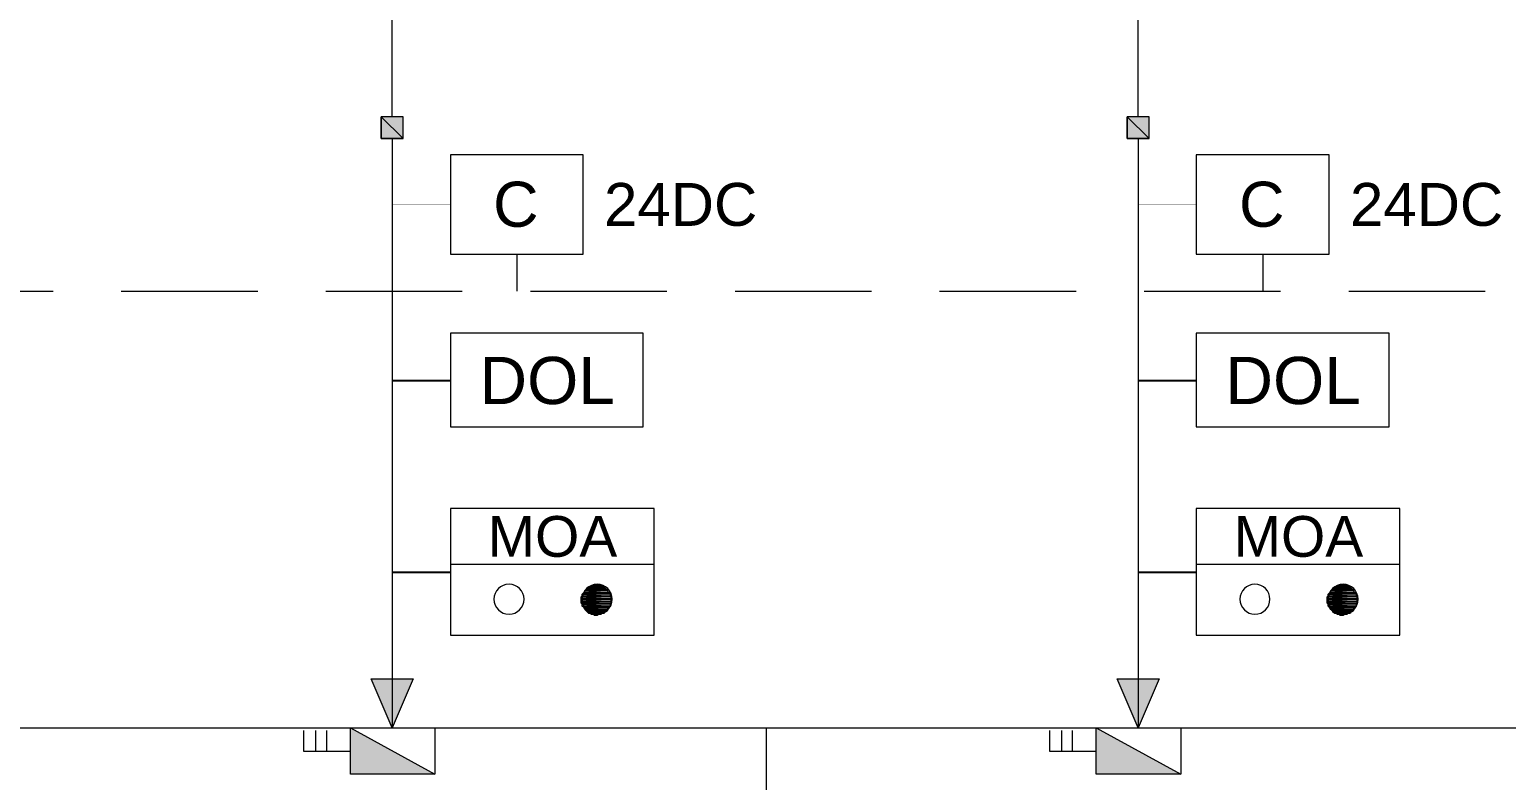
# Model space of a CAD drawing. Header units: millimetres. Extents: x -33055 to 42243, y -56860 to 24450.
# Drawn here: x -13282 to -6405, y -10463 to -6966 of the extents above; entities that cross this region are included whole.
import ezdxf

# ---------------------------------------------------------------- set-up
doc = ezdxf.new("R2010")
doc.units = ezdxf.units.MM
for name, color, linetype in [('A-PATT-CONC', 7, 'Continuous'), ('E-CTRL', 7, 'Continuous'), ('E-LEADER', 7, 'Continuous'), ('E-SLD', 7, 'Continuous'), ('E-TABLE', 7, 'Continuous'), ('E-TEXT', 7, 'Continuous')]:
    doc.layers.add(name, color=color, linetype=linetype)
doc.styles.add('ARIAL', font='arial.ttf')

msp = doc.modelspace()

# ---------------------------------------------------------------- hatches: boundary and pattern name
at = {"layer": 'A-PATT-CONC'}
h = msp.add_hatch(color=7, dxfattribs=at)
h.dxf.hatch_style = 1
h.paths.add_polyline_path([(-11788, -10217.8), (-11394.3, -10433.7), (-11788, -10433.7), (-11788, -10217.8)])
h = msp.add_hatch(color=7, dxfattribs=at)
h.dxf.hatch_style = 1
h.paths.add_polyline_path([(-8315, -10217.8), (-7921.3, -10433.7), (-8315, -10433.7), (-8315, -10217.8)])
at = {"layer": 'E-SLD'}
h = msp.add_hatch(color=7, dxfattribs=at)
h.dxf.hatch_style = 1
h.paths.add_polyline_path([(-11542.5, -7372.3), (-11644.1, -7372.3), (-11542.5, -7473.9), (-11542.5, -7372.3)])
h.paths.add_polyline_path([(-11644.1, -7372.3), (-11542.5, -7473.9), (-11644.1, -7473.9), (-11644.1, -7372.3)])
h = msp.add_hatch(color=7, dxfattribs=at)
h.dxf.hatch_style = 1
h.paths.add_polyline_path([(-8069.5, -7372.3), (-8171.1, -7372.3), (-8069.5, -7473.9), (-8069.5, -7372.3)])
h.paths.add_polyline_path([(-8171.1, -7372.3), (-8069.5, -7473.9), (-8171.1, -7473.9), (-8171.1, -7372.3)])
h = msp.add_hatch(color=7, dxfattribs=at)
h.dxf.hatch_style = 1
h.paths.add_polyline_path([(-10615.4, -9557.4), (-10670.4, -9557.4), (-10606.9, -9561.6), (-10615.4, -9557.4)])
h.paths.add_polyline_path([(-10670.4, -9557.4), (-10606.9, -9561.6), (-10678.9, -9561.6), (-10670.4, -9557.4)])
h = msp.add_hatch(color=7, dxfattribs=at)
h.dxf.hatch_style = 1
h.paths.add_polyline_path([(-10619.6, -9557.4), (-10666.2, -9557.4), (-10615.4, -9557.4), (-10619.6, -9557.4)])
h.paths.add_polyline_path([(-10666.2, -9557.4), (-10615.4, -9557.4), (-10670.4, -9557.4), (-10666.2, -9557.4)])
h = msp.add_hatch(color=7, dxfattribs=at)
h.dxf.hatch_style = 1
h.paths.add_polyline_path([(-10628.1, -9553.1), (-10657.7, -9553.1), (-10619.6, -9557.4), (-10628.1, -9553.1)])
h.paths.add_polyline_path([(-10657.7, -9553.1), (-10619.6, -9557.4), (-10666.2, -9557.4), (-10657.7, -9553.1)])
h = msp.add_hatch(color=7, dxfattribs=at)
h.dxf.hatch_style = 1
h.paths.add_polyline_path([(-10636.6, -9553.1), (-10653.5, -9553.1), (-10628.1, -9553.1), (-10636.6, -9553.1)])
h.paths.add_polyline_path([(-10653.5, -9553.1), (-10628.1, -9553.1), (-10657.7, -9553.1), (-10653.5, -9553.1)])
h = msp.add_hatch(color=7, dxfattribs=at)
h.dxf.hatch_style = 1
h.paths.add_polyline_path([(-10640.8, -9553.1), (-10636.6, -9553.1), (-10653.5, -9553.1), (-10640.8, -9553.1)])
h = msp.add_hatch(color=7, dxfattribs=at)
h.dxf.hatch_style = 1
h.paths.add_polyline_path([(-7142.4, -9557.4), (-7197.4, -9557.4), (-7133.9, -9561.6), (-7142.4, -9557.4)])
h.paths.add_polyline_path([(-7197.4, -9557.4), (-7133.9, -9561.6), (-7205.9, -9561.6), (-7197.4, -9557.4)])
h = msp.add_hatch(color=7, dxfattribs=at)
h.dxf.hatch_style = 1
h.paths.add_polyline_path([(-7146.6, -9557.4), (-7193.2, -9557.4), (-7142.4, -9557.4), (-7146.6, -9557.4)])
h.paths.add_polyline_path([(-7193.2, -9557.4), (-7142.4, -9557.4), (-7197.4, -9557.4), (-7193.2, -9557.4)])
h = msp.add_hatch(color=7, dxfattribs=at)
h.dxf.hatch_style = 1
h.paths.add_polyline_path([(-7155.1, -9553.1), (-7184.7, -9553.1), (-7146.6, -9557.4), (-7155.1, -9553.1)])
h.paths.add_polyline_path([(-7184.7, -9553.1), (-7146.6, -9557.4), (-7193.2, -9557.4), (-7184.7, -9553.1)])
h = msp.add_hatch(color=7, dxfattribs=at)
h.dxf.hatch_style = 1
h.paths.add_polyline_path([(-7163.6, -9553.1), (-7180.5, -9553.1), (-7155.1, -9553.1), (-7163.6, -9553.1)])
h.paths.add_polyline_path([(-7180.5, -9553.1), (-7155.1, -9553.1), (-7184.7, -9553.1), (-7180.5, -9553.1)])
h = msp.add_hatch(color=7, dxfattribs=at)
h.dxf.hatch_style = 1
h.paths.add_polyline_path([(-7167.8, -9553.1), (-7163.6, -9553.1), (-7180.5, -9553.1), (-7167.8, -9553.1)])
h = msp.add_hatch(color=7, dxfattribs=at)
h.dxf.hatch_style = 1
h.paths.add_polyline_path([(-10577.3, -9603.9), (-10708.5, -9603.9), (-10573.1, -9608.2), (-10577.3, -9603.9)])
h.paths.add_polyline_path([(-10708.5, -9603.9), (-10573.1, -9608.2), (-10712.8, -9608.2), (-10708.5, -9603.9)])
h = msp.add_hatch(color=7, dxfattribs=at)
h.dxf.hatch_style = 1
h.paths.add_polyline_path([(-10573.1, -9608.2), (-10712.8, -9608.2), (-10573.1, -9616.6), (-10573.1, -9608.2)])
h.paths.add_polyline_path([(-10712.8, -9608.2), (-10573.1, -9616.6), (-10712.8, -9616.6), (-10712.8, -9608.2)])
h = msp.add_hatch(color=7, dxfattribs=at)
h.dxf.hatch_style = 1
h.paths.add_polyline_path([(-10573.1, -9616.6), (-10712.8, -9616.6), (-10573.1, -9620.9), (-10573.1, -9616.6)])
h.paths.add_polyline_path([(-10712.8, -9616.6), (-10573.1, -9620.9), (-10712.8, -9620.9), (-10712.8, -9616.6)])
h = msp.add_hatch(color=7, dxfattribs=at)
h.dxf.hatch_style = 1
h.paths.add_polyline_path([(-10573.1, -9620.9), (-10712.8, -9620.9), (-10573.1, -9629.3), (-10573.1, -9620.9)])
h.paths.add_polyline_path([(-10712.8, -9620.9), (-10573.1, -9629.3), (-10712.8, -9629.3), (-10712.8, -9620.9)])
h = msp.add_hatch(color=7, dxfattribs=at)
h.dxf.hatch_style = 1
h.paths.add_polyline_path([(-10581.5, -9591.2), (-10704.3, -9591.2), (-10577.3, -9595.5), (-10581.5, -9591.2)])
h.paths.add_polyline_path([(-10704.3, -9591.2), (-10577.3, -9595.5), (-10708.5, -9595.5), (-10704.3, -9591.2)])
h = msp.add_hatch(color=7, dxfattribs=at)
h.dxf.hatch_style = 1
h.paths.add_polyline_path([(-10577.3, -9595.5), (-10708.5, -9595.5), (-10577.3, -9603.9), (-10577.3, -9595.5)])
h.paths.add_polyline_path([(-10708.5, -9595.5), (-10577.3, -9603.9), (-10708.5, -9603.9), (-10708.5, -9595.5)])
h = msp.add_hatch(color=7, dxfattribs=at)
h.dxf.hatch_style = 1
h.paths.add_polyline_path([(-10585.8, -9587), (-10700.1, -9587), (-10581.5, -9591.2), (-10585.8, -9587)])
h.paths.add_polyline_path([(-10700.1, -9587), (-10581.5, -9591.2), (-10704.3, -9591.2), (-10700.1, -9587)])
h = msp.add_hatch(color=7, dxfattribs=at)
h.dxf.hatch_style = 1
h.paths.add_polyline_path([(-10590, -9578.5), (-10695.8, -9578.5), (-10585.8, -9587), (-10590, -9578.5)])
h.paths.add_polyline_path([(-10695.8, -9578.5), (-10585.8, -9587), (-10700.1, -9587), (-10695.8, -9578.5)])
h = msp.add_hatch(color=7, dxfattribs=at)
h.dxf.hatch_style = 1
h.paths.add_polyline_path([(-10590, -9574.3), (-10691.6, -9574.3), (-10590, -9578.5), (-10590, -9574.3)])
h.paths.add_polyline_path([(-10691.6, -9574.3), (-10590, -9578.5), (-10695.8, -9578.5), (-10691.6, -9574.3)])
h = msp.add_hatch(color=7, dxfattribs=at)
h.dxf.hatch_style = 1
h.paths.add_polyline_path([(-10598.5, -9570.1), (-10687.4, -9570.1), (-10590, -9574.3), (-10598.5, -9570.1)])
h.paths.add_polyline_path([(-10687.4, -9570.1), (-10590, -9574.3), (-10691.6, -9574.3), (-10687.4, -9570.1)])
h = msp.add_hatch(color=7, dxfattribs=at)
h.dxf.hatch_style = 1
h.paths.add_polyline_path([(-10602.7, -9565.8), (-10683.1, -9565.8), (-10598.5, -9570.1), (-10602.7, -9565.8)])
h.paths.add_polyline_path([(-10683.1, -9565.8), (-10598.5, -9570.1), (-10687.4, -9570.1), (-10683.1, -9565.8)])
h = msp.add_hatch(color=7, dxfattribs=at)
h.dxf.hatch_style = 1
h.paths.add_polyline_path([(-10606.9, -9561.6), (-10678.9, -9561.6), (-10602.7, -9565.8), (-10606.9, -9561.6)])
h.paths.add_polyline_path([(-10678.9, -9561.6), (-10602.7, -9565.8), (-10683.1, -9565.8), (-10678.9, -9561.6)])
h = msp.add_hatch(color=7, dxfattribs=at)
h.dxf.hatch_style = 1
h.paths.add_polyline_path([(-7104.3, -9603.9), (-7235.5, -9603.9), (-7100.1, -9608.2), (-7104.3, -9603.9)])
h.paths.add_polyline_path([(-7235.5, -9603.9), (-7100.1, -9608.2), (-7239.8, -9608.2), (-7235.5, -9603.9)])
h = msp.add_hatch(color=7, dxfattribs=at)
h.dxf.hatch_style = 1
h.paths.add_polyline_path([(-7100.1, -9608.2), (-7239.8, -9608.2), (-7100.1, -9616.6), (-7100.1, -9608.2)])
h.paths.add_polyline_path([(-7239.8, -9608.2), (-7100.1, -9616.6), (-7239.8, -9616.6), (-7239.8, -9608.2)])
h = msp.add_hatch(color=7, dxfattribs=at)
h.dxf.hatch_style = 1
h.paths.add_polyline_path([(-7100.1, -9616.6), (-7239.8, -9616.6), (-7100.1, -9620.9), (-7100.1, -9616.6)])
h.paths.add_polyline_path([(-7239.8, -9616.6), (-7100.1, -9620.9), (-7239.8, -9620.9), (-7239.8, -9616.6)])
h = msp.add_hatch(color=7, dxfattribs=at)
h.dxf.hatch_style = 1
h.paths.add_polyline_path([(-7100.1, -9620.9), (-7239.8, -9620.9), (-7100.1, -9629.3), (-7100.1, -9620.9)])
h.paths.add_polyline_path([(-7239.8, -9620.9), (-7100.1, -9629.3), (-7239.8, -9629.3), (-7239.8, -9620.9)])
h = msp.add_hatch(color=7, dxfattribs=at)
h.dxf.hatch_style = 1
h.paths.add_polyline_path([(-7108.5, -9591.2), (-7231.3, -9591.2), (-7104.3, -9595.5), (-7108.5, -9591.2)])
h.paths.add_polyline_path([(-7231.3, -9591.2), (-7104.3, -9595.5), (-7235.5, -9595.5), (-7231.3, -9591.2)])
h = msp.add_hatch(color=7, dxfattribs=at)
h.dxf.hatch_style = 1
h.paths.add_polyline_path([(-7104.3, -9595.5), (-7235.5, -9595.5), (-7104.3, -9603.9), (-7104.3, -9595.5)])
h.paths.add_polyline_path([(-7235.5, -9595.5), (-7104.3, -9603.9), (-7235.5, -9603.9), (-7235.5, -9595.5)])
h = msp.add_hatch(color=7, dxfattribs=at)
h.dxf.hatch_style = 1
h.paths.add_polyline_path([(-7112.8, -9587), (-7227.1, -9587), (-7108.5, -9591.2), (-7112.8, -9587)])
h.paths.add_polyline_path([(-7227.1, -9587), (-7108.5, -9591.2), (-7231.3, -9591.2), (-7227.1, -9587)])
h = msp.add_hatch(color=7, dxfattribs=at)
h.dxf.hatch_style = 1
h.paths.add_polyline_path([(-7117, -9578.5), (-7222.8, -9578.5), (-7112.8, -9587), (-7117, -9578.5)])
h.paths.add_polyline_path([(-7222.8, -9578.5), (-7112.8, -9587), (-7227.1, -9587), (-7222.8, -9578.5)])
h = msp.add_hatch(color=7, dxfattribs=at)
h.dxf.hatch_style = 1
h.paths.add_polyline_path([(-7117, -9574.3), (-7218.6, -9574.3), (-7117, -9578.5), (-7117, -9574.3)])
h.paths.add_polyline_path([(-7218.6, -9574.3), (-7117, -9578.5), (-7222.8, -9578.5), (-7218.6, -9574.3)])
h = msp.add_hatch(color=7, dxfattribs=at)
h.dxf.hatch_style = 1
h.paths.add_polyline_path([(-7125.5, -9570.1), (-7214.4, -9570.1), (-7117, -9574.3), (-7125.5, -9570.1)])
h.paths.add_polyline_path([(-7214.4, -9570.1), (-7117, -9574.3), (-7218.6, -9574.3), (-7214.4, -9570.1)])
h = msp.add_hatch(color=7, dxfattribs=at)
h.dxf.hatch_style = 1
h.paths.add_polyline_path([(-7129.7, -9565.8), (-7210.1, -9565.8), (-7125.5, -9570.1), (-7129.7, -9565.8)])
h.paths.add_polyline_path([(-7210.1, -9565.8), (-7125.5, -9570.1), (-7214.4, -9570.1), (-7210.1, -9565.8)])
h = msp.add_hatch(color=7, dxfattribs=at)
h.dxf.hatch_style = 1
h.paths.add_polyline_path([(-7133.9, -9561.6), (-7205.9, -9561.6), (-7129.7, -9565.8), (-7133.9, -9561.6)])
h.paths.add_polyline_path([(-7205.9, -9561.6), (-7129.7, -9565.8), (-7210.1, -9565.8), (-7205.9, -9561.6)])
h = msp.add_hatch(color=7, dxfattribs=at)
h.dxf.hatch_style = 1
h.paths.add_polyline_path([(-10573.1, -9629.3), (-10712.8, -9629.3), (-10573.1, -9637.8), (-10573.1, -9629.3)])
h.paths.add_polyline_path([(-10712.8, -9629.3), (-10573.1, -9637.8), (-10712.8, -9637.8), (-10712.8, -9629.3)])
h = msp.add_hatch(color=7, dxfattribs=at)
h.dxf.hatch_style = 1
h.paths.add_polyline_path([(-10573.1, -9637.8), (-10712.8, -9637.8), (-10577.3, -9642), (-10573.1, -9637.8)])
h.paths.add_polyline_path([(-10712.8, -9637.8), (-10577.3, -9642), (-10708.5, -9642), (-10712.8, -9637.8)])
h = msp.add_hatch(color=7, dxfattribs=at)
h.dxf.hatch_style = 1
h.paths.add_polyline_path([(-10577.3, -9642), (-10708.5, -9642), (-10577.3, -9650.5), (-10577.3, -9642)])
h.paths.add_polyline_path([(-10708.5, -9642), (-10577.3, -9650.5), (-10708.5, -9650.5), (-10708.5, -9642)])
h = msp.add_hatch(color=7, dxfattribs=at)
h.dxf.hatch_style = 1
h.paths.add_polyline_path([(-10577.3, -9650.5), (-10708.5, -9650.5), (-10581.5, -9654.7), (-10577.3, -9650.5)])
h.paths.add_polyline_path([(-10708.5, -9650.5), (-10581.5, -9654.7), (-10704.3, -9654.7), (-10708.5, -9650.5)])
h = msp.add_hatch(color=7, dxfattribs=at)
h.dxf.hatch_style = 1
h.paths.add_polyline_path([(-10581.5, -9654.7), (-10704.3, -9654.7), (-10585.8, -9659), (-10581.5, -9654.7)])
h.paths.add_polyline_path([(-10704.3, -9654.7), (-10585.8, -9659), (-10700.1, -9659), (-10704.3, -9654.7)])
h = msp.add_hatch(color=7, dxfattribs=at)
h.dxf.hatch_style = 1
h.paths.add_polyline_path([(-10585.8, -9659), (-10700.1, -9659), (-10590, -9667.4), (-10585.8, -9659)])
h.paths.add_polyline_path([(-10700.1, -9659), (-10590, -9667.4), (-10695.8, -9667.4), (-10700.1, -9659)])
h = msp.add_hatch(color=7, dxfattribs=at)
h.dxf.hatch_style = 1
h.paths.add_polyline_path([(-10590, -9667.4), (-10695.8, -9667.4), (-10590, -9671.7), (-10590, -9667.4)])
h.paths.add_polyline_path([(-10695.8, -9667.4), (-10590, -9671.7), (-10691.6, -9671.7), (-10695.8, -9667.4)])
h = msp.add_hatch(color=7, dxfattribs=at)
h.dxf.hatch_style = 1
h.paths.add_polyline_path([(-10590, -9671.7), (-10691.6, -9671.7), (-10598.5, -9675.9), (-10590, -9671.7)])
h.paths.add_polyline_path([(-10691.6, -9671.7), (-10598.5, -9675.9), (-10687.4, -9675.9), (-10691.6, -9671.7)])
h = msp.add_hatch(color=7, dxfattribs=at)
h.dxf.hatch_style = 1
h.paths.add_polyline_path([(-10598.5, -9675.9), (-10687.4, -9675.9), (-10602.7, -9680.1), (-10598.5, -9675.9)])
h.paths.add_polyline_path([(-10687.4, -9675.9), (-10602.7, -9680.1), (-10683.1, -9680.1), (-10687.4, -9675.9)])
h = msp.add_hatch(color=7, dxfattribs=at)
h.dxf.hatch_style = 1
h.paths.add_polyline_path([(-10602.7, -9680.1), (-10683.1, -9680.1), (-10606.9, -9684.4), (-10602.7, -9680.1)])
h.paths.add_polyline_path([(-10683.1, -9680.1), (-10606.9, -9684.4), (-10678.9, -9684.4), (-10683.1, -9680.1)])
h = msp.add_hatch(color=7, dxfattribs=at)
h.dxf.hatch_style = 1
h.paths.add_polyline_path([(-10606.9, -9684.4), (-10678.9, -9684.4), (-10615.4, -9684.4), (-10606.9, -9684.4)])
h.paths.add_polyline_path([(-10678.9, -9684.4), (-10615.4, -9684.4), (-10670.4, -9684.4), (-10678.9, -9684.4)])
h = msp.add_hatch(color=7, dxfattribs=at)
h.dxf.hatch_style = 1
h.paths.add_polyline_path([(-10615.4, -9684.4), (-10670.4, -9684.4), (-10619.6, -9688.6), (-10615.4, -9684.4)])
h.paths.add_polyline_path([(-10670.4, -9684.4), (-10619.6, -9688.6), (-10666.2, -9688.6), (-10670.4, -9684.4)])
h = msp.add_hatch(color=7, dxfattribs=at)
h.dxf.hatch_style = 1
h.paths.add_polyline_path([(-10619.6, -9688.6), (-10666.2, -9688.6), (-10628.1, -9688.6), (-10619.6, -9688.6)])
h.paths.add_polyline_path([(-10666.2, -9688.6), (-10628.1, -9688.6), (-10657.7, -9688.6), (-10666.2, -9688.6)])
h = msp.add_hatch(color=7, dxfattribs=at)
h.dxf.hatch_style = 1
h.paths.add_polyline_path([(-10657.7, -9688.6), (-10653.5, -9692.8), (-10636.6, -9692.8), (-10657.7, -9688.6)])
h.paths.add_polyline_path([(-10653.5, -9692.8), (-10636.6, -9692.8), (-10640.8, -9692.8), (-10653.5, -9692.8)])
h = msp.add_hatch(color=7, dxfattribs=at)
h.dxf.hatch_style = 1
h.paths.add_polyline_path([(-10657.7, -9688.6), (-10628.1, -9688.6), (-10636.6, -9692.8), (-10657.7, -9688.6)])
h = msp.add_hatch(color=7, dxfattribs=at)
h.dxf.hatch_style = 1
h.paths.add_polyline_path([(-7100.1, -9629.3), (-7239.8, -9629.3), (-7100.1, -9637.8), (-7100.1, -9629.3)])
h.paths.add_polyline_path([(-7239.8, -9629.3), (-7100.1, -9637.8), (-7239.8, -9637.8), (-7239.8, -9629.3)])
h = msp.add_hatch(color=7, dxfattribs=at)
h.dxf.hatch_style = 1
h.paths.add_polyline_path([(-7100.1, -9637.8), (-7239.8, -9637.8), (-7104.3, -9642), (-7100.1, -9637.8)])
h.paths.add_polyline_path([(-7239.8, -9637.8), (-7104.3, -9642), (-7235.5, -9642), (-7239.8, -9637.8)])
h = msp.add_hatch(color=7, dxfattribs=at)
h.dxf.hatch_style = 1
h.paths.add_polyline_path([(-7104.3, -9642), (-7235.5, -9642), (-7104.3, -9650.5), (-7104.3, -9642)])
h.paths.add_polyline_path([(-7235.5, -9642), (-7104.3, -9650.5), (-7235.5, -9650.5), (-7235.5, -9642)])
h = msp.add_hatch(color=7, dxfattribs=at)
h.dxf.hatch_style = 1
h.paths.add_polyline_path([(-7104.3, -9650.5), (-7235.5, -9650.5), (-7108.5, -9654.7), (-7104.3, -9650.5)])
h.paths.add_polyline_path([(-7235.5, -9650.5), (-7108.5, -9654.7), (-7231.3, -9654.7), (-7235.5, -9650.5)])
h = msp.add_hatch(color=7, dxfattribs=at)
h.dxf.hatch_style = 1
h.paths.add_polyline_path([(-7108.5, -9654.7), (-7231.3, -9654.7), (-7112.8, -9659), (-7108.5, -9654.7)])
h.paths.add_polyline_path([(-7231.3, -9654.7), (-7112.8, -9659), (-7227.1, -9659), (-7231.3, -9654.7)])
h = msp.add_hatch(color=7, dxfattribs=at)
h.dxf.hatch_style = 1
h.paths.add_polyline_path([(-7112.8, -9659), (-7227.1, -9659), (-7117, -9667.4), (-7112.8, -9659)])
h.paths.add_polyline_path([(-7227.1, -9659), (-7117, -9667.4), (-7222.8, -9667.4), (-7227.1, -9659)])
h = msp.add_hatch(color=7, dxfattribs=at)
h.dxf.hatch_style = 1
h.paths.add_polyline_path([(-7117, -9667.4), (-7222.8, -9667.4), (-7117, -9671.7), (-7117, -9667.4)])
h.paths.add_polyline_path([(-7222.8, -9667.4), (-7117, -9671.7), (-7218.6, -9671.7), (-7222.8, -9667.4)])
h = msp.add_hatch(color=7, dxfattribs=at)
h.dxf.hatch_style = 1
h.paths.add_polyline_path([(-7117, -9671.7), (-7218.6, -9671.7), (-7125.5, -9675.9), (-7117, -9671.7)])
h.paths.add_polyline_path([(-7218.6, -9671.7), (-7125.5, -9675.9), (-7214.4, -9675.9), (-7218.6, -9671.7)])
h = msp.add_hatch(color=7, dxfattribs=at)
h.dxf.hatch_style = 1
h.paths.add_polyline_path([(-7125.5, -9675.9), (-7214.4, -9675.9), (-7129.7, -9680.1), (-7125.5, -9675.9)])
h.paths.add_polyline_path([(-7214.4, -9675.9), (-7129.7, -9680.1), (-7210.1, -9680.1), (-7214.4, -9675.9)])
h = msp.add_hatch(color=7, dxfattribs=at)
h.dxf.hatch_style = 1
h.paths.add_polyline_path([(-7129.7, -9680.1), (-7210.1, -9680.1), (-7133.9, -9684.4), (-7129.7, -9680.1)])
h.paths.add_polyline_path([(-7210.1, -9680.1), (-7133.9, -9684.4), (-7205.9, -9684.4), (-7210.1, -9680.1)])
h = msp.add_hatch(color=7, dxfattribs=at)
h.dxf.hatch_style = 1
h.paths.add_polyline_path([(-7133.9, -9684.4), (-7205.9, -9684.4), (-7142.4, -9684.4), (-7133.9, -9684.4)])
h.paths.add_polyline_path([(-7205.9, -9684.4), (-7142.4, -9684.4), (-7197.4, -9684.4), (-7205.9, -9684.4)])
h = msp.add_hatch(color=7, dxfattribs=at)
h.dxf.hatch_style = 1
h.paths.add_polyline_path([(-7142.4, -9684.4), (-7197.4, -9684.4), (-7146.6, -9688.6), (-7142.4, -9684.4)])
h.paths.add_polyline_path([(-7197.4, -9684.4), (-7146.6, -9688.6), (-7193.2, -9688.6), (-7197.4, -9684.4)])
h = msp.add_hatch(color=7, dxfattribs=at)
h.dxf.hatch_style = 1
h.paths.add_polyline_path([(-7146.6, -9688.6), (-7193.2, -9688.6), (-7155.1, -9688.6), (-7146.6, -9688.6)])
h.paths.add_polyline_path([(-7193.2, -9688.6), (-7155.1, -9688.6), (-7184.7, -9688.6), (-7193.2, -9688.6)])
h = msp.add_hatch(color=7, dxfattribs=at)
h.dxf.hatch_style = 1
h.paths.add_polyline_path([(-7184.7, -9688.6), (-7180.5, -9692.8), (-7163.6, -9692.8), (-7184.7, -9688.6)])
h.paths.add_polyline_path([(-7180.5, -9692.8), (-7163.6, -9692.8), (-7167.8, -9692.8), (-7180.5, -9692.8)])
h = msp.add_hatch(color=7, dxfattribs=at)
h.dxf.hatch_style = 1
h.paths.add_polyline_path([(-7184.7, -9688.6), (-7155.1, -9688.6), (-7163.6, -9692.8), (-7184.7, -9688.6)])
h = msp.add_hatch(color=7, dxfattribs=at)
h.dxf.hatch_style = 1
h.paths.add_polyline_path([(-11690.7, -9989.2), (-11495.9, -9989.2), (-11593.3, -10217.8), (-11690.7, -9989.2)])
h = msp.add_hatch(color=7, dxfattribs=at)
h.dxf.hatch_style = 1
h.paths.add_polyline_path([(-8217.7, -9989.2), (-8022.9, -9989.2), (-8120.3, -10217.8), (-8217.7, -9989.2)])

# ---------------------------------------------------------------- linework, layer by layer
at = {"color": 7, "lineweight": 0}
for p, q in [((-11948.9, -10327.8), (-11948.9, -10230.5)), ((-11898.1, -10327.8), (-11898.1, -10230.5)), ((-11788, -10217.8), (-11394.3, -10433.7)), ((-8475.9, -10327.8), (-8475.9, -10230.5)), ((-8425.1, -10327.8), (-8425.1, -10230.5)), ((-8315, -10217.8), (-7921.3, -10433.7))]:
    msp.add_line(p, q, dxfattribs=at)
for points in [[(-11788, -10327.8), (-12003.9, -10327.8), (-12003.9, -10230.5)], [(-11394.3, -10217.8), (-11394.3, -10433.7), (-11788, -10433.7), (-11788, -10217.8), (-11394.3, -10217.8)], [(-8315, -10327.8), (-8530.9, -10327.8), (-8530.9, -10230.5)], [(-7921.3, -10217.8), (-7921.3, -10433.7), (-8315, -10433.7), (-8315, -10217.8), (-7921.3, -10217.8)]]:
    msp.add_lwpolyline(points, dxfattribs=at)
at = {"layer": 'A-PATT-CONC', "color": 7, "lineweight": 0}
for points in [[(-11788, -10217.8), (-11394.3, -10433.7), (-11788, -10433.7), (-11788, -10217.8)], [(-8315, -10217.8), (-7921.3, -10433.7), (-8315, -10433.7), (-8315, -10217.8)]]:
    msp.add_lwpolyline(points, dxfattribs=at)
at = {"layer": 'E-CTRL', "color": 7, "lineweight": 0}
for p, q in [((-13807, -8184), (-13172, -8184)), ((-12854.5, -8184), (-12219.5, -8184)), ((-11902, -8184), (-11267, -8184)), ((-10949.5, -8184), (-10314.5, -8184)), ((-9997, -8184), (-9362, -8184)), ((-9044.5, -8184), (-8409.5, -8184)), ((-8092, -8184), (-7457, -8184)), ((-7139.5, -8184), (-6504.5, -8184))]:
    msp.add_line(p, q, dxfattribs=at)
at = {"layer": 'E-LEADER', "color": 253, "lineweight": 25, "true_color": 0x999999}
for p, q in [((-11593.3, -8599.9), (-11322.4, -8599.9)), ((-8120.3, -8599.9), (-7849.4, -8599.9)), ((-11593.3, -9493.2), (-11322.4, -9493.2)), ((-8120.3, -9493.2), (-7849.4, -9493.2))]:
    msp.add_line(p, q, dxfattribs=at)
at = {"layer": 'E-SLD', "color": 7, "lineweight": 0}
for p, q in [((-11593.3, -7473.9), (-11593.3, -10217.8)), ((-8120.3, -7473.9), (-8120.3, -10217.8)), ((-11013.3, -8011.5), (-11013.3, -8185.1)), ((-7540.3, -8011.5), (-7540.3, -8185.1)), ((-11322.4, -9455.1), (-10374.1, -9455.1)), ((-7849.4, -9455.1), (-6901.1, -9455.1))]:
    msp.add_line(p, q, dxfattribs=at)
for points in [[(-11593.3, -7372.3), (-11593.3, -6868.5), (-11991.2, -6161.5)], [(-8120.3, -7372.3), (-8120.3, -6868.5), (-8518.2, -6161.5)], [(-11644.1, -7372.3), (-11644.1, -7473.9), (-11542.5, -7473.9), (-11542.5, -7372.3), (-11644.1, -7372.3)], [(-11542.5, -7372.3), (-11644.1, -7372.3), (-11542.5, -7473.9), (-11542.5, -7372.3)], [(-11644.1, -7372.3), (-11542.5, -7473.9), (-11644.1, -7473.9), (-11644.1, -7372.3)], [(-8171.1, -7372.3), (-8171.1, -7473.9), (-8069.5, -7473.9), (-8069.5, -7372.3), (-8171.1, -7372.3)], [(-8069.5, -7372.3), (-8171.1, -7372.3), (-8069.5, -7473.9), (-8069.5, -7372.3)], [(-8171.1, -7372.3), (-8069.5, -7473.9), (-8171.1, -7473.9), (-8171.1, -7372.3)], [(-11322.4, -7550.1), (-11322.4, -8011.5), (-10704.3, -8011.5), (-10704.3, -7550.1), (-11322.4, -7550.1)], [(-7849.4, -7550.1), (-7849.4, -8011.5), (-7231.3, -8011.5), (-7231.3, -7550.1), (-7849.4, -7550.1)], [(-11322.4, -8379.8), (-11322.4, -8815.8), (-10424.9, -8815.8), (-10424.9, -8379.8), (-11322.4, -8379.8)], [(-7849.4, -8379.8), (-7849.4, -8815.8), (-6951.9, -8815.8), (-6951.9, -8379.8), (-7849.4, -8379.8)], [(-11322.4, -9196.8), (-11322.4, -9786), (-10374.1, -9786), (-10374.1, -9196.8), (-11322.4, -9196.8)], [(-7849.4, -9196.8), (-7849.4, -9786), (-6901.1, -9786), (-6901.1, -9196.8), (-7849.4, -9196.8)], [(-10979.5, -9618.8), (-10980.9, -9604.7), (-10985, -9591.6), (-10991.4, -9579.7), (-10999.9, -9569.4), (-11010.3, -9560.8), (-11022.1, -9554.4), (-11035.3, -9550.3), (-11049.3, -9548.9), (-11063.4, -9550.3), (-11076.5, -9554.4), (-11088.4, -9560.8), (-11098.7, -9569.4), (-11107.2, -9579.7), (-11113.7, -9591.6), (-11117.8, -9604.7), (-11119.2, -9618.8), (-11117.8, -9632.8), (-11113.7, -9645.9), (-11107.2, -9657.8), (-11098.7, -9668.1), (-11088.4, -9676.7), (-11076.5, -9683.1), (-11063.4, -9687.2), (-11049.3, -9688.6), (-11035.3, -9687.2), (-11022.1, -9683.1), (-11010.3, -9676.7), (-10999.9, -9668.1), (-10991.4, -9657.8), (-10985, -9645.9), (-10980.9, -9632.8), (-10979.5, -9618.8)], [(-10568.8, -9618.8), (-10570.3, -9604.7), (-10574.3, -9591.6), (-10580.8, -9579.7), (-10589.3, -9569.4), (-10599.6, -9560.8), (-10611.5, -9554.4), (-10624.6, -9550.3), (-10638.7, -9548.9), (-10652.8, -9550.3), (-10665.9, -9554.4), (-10677.7, -9560.8), (-10688.1, -9569.4), (-10696.6, -9579.7), (-10703.1, -9591.6), (-10707.1, -9604.7), (-10708.5, -9618.8), (-10707.1, -9632.8), (-10703.1, -9645.9), (-10696.6, -9657.8), (-10688.1, -9668.1), (-10677.7, -9676.7), (-10665.9, -9683.1), (-10652.8, -9687.2), (-10638.7, -9688.6), (-10624.6, -9687.2), (-10611.5, -9683.1), (-10599.6, -9676.7), (-10589.3, -9668.1), (-10580.8, -9657.8), (-10574.3, -9645.9), (-10570.3, -9632.8), (-10568.8, -9618.8)], [(-10670.4, -9557.4), (-10606.9, -9561.6), (-10678.9, -9561.6), (-10670.4, -9557.4)], [(-10666.2, -9557.4), (-10615.4, -9557.4), (-10670.4, -9557.4), (-10666.2, -9557.4)], [(-10615.4, -9557.4), (-10670.4, -9557.4), (-10606.9, -9561.6), (-10615.4, -9557.4)], [(-10657.7, -9553.1), (-10619.6, -9557.4), (-10666.2, -9557.4), (-10657.7, -9553.1)], [(-10619.6, -9557.4), (-10666.2, -9557.4), (-10615.4, -9557.4), (-10619.6, -9557.4)], [(-10653.5, -9553.1), (-10628.1, -9553.1), (-10657.7, -9553.1), (-10653.5, -9553.1)], [(-10628.1, -9553.1), (-10657.7, -9553.1), (-10619.6, -9557.4), (-10628.1, -9553.1)], [(-10640.8, -9553.1), (-10636.6, -9553.1), (-10653.5, -9553.1), (-10640.8, -9553.1)], [(-10636.6, -9553.1), (-10653.5, -9553.1), (-10628.1, -9553.1), (-10636.6, -9553.1)], [(-7506.5, -9618.8), (-7507.9, -9604.7), (-7512, -9591.6), (-7518.4, -9579.7), (-7526.9, -9569.4), (-7537.3, -9560.8), (-7549.1, -9554.4), (-7562.3, -9550.3), (-7576.3, -9548.9), (-7590.4, -9550.3), (-7603.5, -9554.4), (-7615.4, -9560.8), (-7625.7, -9569.4), (-7634.2, -9579.7), (-7640.7, -9591.6), (-7644.8, -9604.7), (-7646.2, -9618.8), (-7644.8, -9632.8), (-7640.7, -9645.9), (-7634.2, -9657.8), (-7625.7, -9668.1), (-7615.4, -9676.7), (-7603.5, -9683.1), (-7590.4, -9687.2), (-7576.3, -9688.6), (-7562.3, -9687.2), (-7549.1, -9683.1), (-7537.3, -9676.7), (-7526.9, -9668.1), (-7518.4, -9657.8), (-7512, -9645.9), (-7507.9, -9632.8), (-7506.5, -9618.8)], [(-7095.8, -9618.8), (-7097.3, -9604.7), (-7101.3, -9591.6), (-7107.8, -9579.7), (-7116.3, -9569.4), (-7126.6, -9560.8), (-7138.5, -9554.4), (-7151.6, -9550.3), (-7165.7, -9548.9), (-7179.8, -9550.3), (-7192.9, -9554.4), (-7204.7, -9560.8), (-7215.1, -9569.4), (-7223.6, -9579.7), (-7230.1, -9591.6), (-7234.1, -9604.7), (-7235.5, -9618.8), (-7234.1, -9632.8), (-7230.1, -9645.9), (-7223.6, -9657.8), (-7215.1, -9668.1), (-7204.7, -9676.7), (-7192.9, -9683.1), (-7179.8, -9687.2), (-7165.7, -9688.6), (-7151.6, -9687.2), (-7138.5, -9683.1), (-7126.6, -9676.7), (-7116.3, -9668.1), (-7107.8, -9657.8), (-7101.3, -9645.9), (-7097.3, -9632.8), (-7095.8, -9618.8)], [(-7197.4, -9557.4), (-7133.9, -9561.6), (-7205.9, -9561.6), (-7197.4, -9557.4)], [(-7193.2, -9557.4), (-7142.4, -9557.4), (-7197.4, -9557.4), (-7193.2, -9557.4)], [(-7142.4, -9557.4), (-7197.4, -9557.4), (-7133.9, -9561.6), (-7142.4, -9557.4)], [(-7184.7, -9553.1), (-7146.6, -9557.4), (-7193.2, -9557.4), (-7184.7, -9553.1)], [(-7146.6, -9557.4), (-7193.2, -9557.4), (-7142.4, -9557.4), (-7146.6, -9557.4)], [(-7180.5, -9553.1), (-7155.1, -9553.1), (-7184.7, -9553.1), (-7180.5, -9553.1)], [(-7155.1, -9553.1), (-7184.7, -9553.1), (-7146.6, -9557.4), (-7155.1, -9553.1)], [(-7167.8, -9553.1), (-7163.6, -9553.1), (-7180.5, -9553.1), (-7167.8, -9553.1)], [(-7163.6, -9553.1), (-7180.5, -9553.1), (-7155.1, -9553.1), (-7163.6, -9553.1)], [(-10708.5, -9603.9), (-10573.1, -9608.2), (-10712.8, -9608.2), (-10708.5, -9603.9)], [(-10573.1, -9608.2), (-10712.8, -9608.2), (-10573.1, -9616.6), (-10573.1, -9608.2)], [(-10712.8, -9608.2), (-10573.1, -9616.6), (-10712.8, -9616.6), (-10712.8, -9608.2)], [(-10573.1, -9616.6), (-10712.8, -9616.6), (-10573.1, -9620.9), (-10573.1, -9616.6)], [(-10712.8, -9616.6), (-10573.1, -9620.9), (-10712.8, -9620.9), (-10712.8, -9616.6)], [(-10573.1, -9620.9), (-10712.8, -9620.9), (-10573.1, -9629.3), (-10573.1, -9620.9)], [(-10712.8, -9620.9), (-10573.1, -9629.3), (-10712.8, -9629.3), (-10712.8, -9620.9)], [(-10704.3, -9591.2), (-10577.3, -9595.5), (-10708.5, -9595.5), (-10704.3, -9591.2)], [(-10577.3, -9595.5), (-10708.5, -9595.5), (-10577.3, -9603.9), (-10577.3, -9595.5)], [(-10708.5, -9595.5), (-10577.3, -9603.9), (-10708.5, -9603.9), (-10708.5, -9595.5)], [(-10577.3, -9603.9), (-10708.5, -9603.9), (-10573.1, -9608.2), (-10577.3, -9603.9)], [(-10700.1, -9587), (-10581.5, -9591.2), (-10704.3, -9591.2), (-10700.1, -9587)], [(-10581.5, -9591.2), (-10704.3, -9591.2), (-10577.3, -9595.5), (-10581.5, -9591.2)], [(-10695.8, -9578.5), (-10585.8, -9587), (-10700.1, -9587), (-10695.8, -9578.5)], [(-10585.8, -9587), (-10700.1, -9587), (-10581.5, -9591.2), (-10585.8, -9587)], [(-10691.6, -9574.3), (-10590, -9578.5), (-10695.8, -9578.5), (-10691.6, -9574.3)], [(-10590, -9578.5), (-10695.8, -9578.5), (-10585.8, -9587), (-10590, -9578.5)], [(-10687.4, -9570.1), (-10590, -9574.3), (-10691.6, -9574.3), (-10687.4, -9570.1)], [(-10590, -9574.3), (-10691.6, -9574.3), (-10590, -9578.5), (-10590, -9574.3)], [(-10683.1, -9565.8), (-10598.5, -9570.1), (-10687.4, -9570.1), (-10683.1, -9565.8)], [(-10598.5, -9570.1), (-10687.4, -9570.1), (-10590, -9574.3), (-10598.5, -9570.1)], [(-10678.9, -9561.6), (-10602.7, -9565.8), (-10683.1, -9565.8), (-10678.9, -9561.6)], [(-10602.7, -9565.8), (-10683.1, -9565.8), (-10598.5, -9570.1), (-10602.7, -9565.8)], [(-10606.9, -9561.6), (-10678.9, -9561.6), (-10602.7, -9565.8), (-10606.9, -9561.6)], [(-7235.5, -9603.9), (-7100.1, -9608.2), (-7239.8, -9608.2), (-7235.5, -9603.9)], [(-7100.1, -9608.2), (-7239.8, -9608.2), (-7100.1, -9616.6), (-7100.1, -9608.2)], [(-7239.8, -9608.2), (-7100.1, -9616.6), (-7239.8, -9616.6), (-7239.8, -9608.2)], [(-7100.1, -9616.6), (-7239.8, -9616.6), (-7100.1, -9620.9), (-7100.1, -9616.6)], [(-7239.8, -9616.6), (-7100.1, -9620.9), (-7239.8, -9620.9), (-7239.8, -9616.6)], [(-7100.1, -9620.9), (-7239.8, -9620.9), (-7100.1, -9629.3), (-7100.1, -9620.9)], [(-7239.8, -9620.9), (-7100.1, -9629.3), (-7239.8, -9629.3), (-7239.8, -9620.9)], [(-7231.3, -9591.2), (-7104.3, -9595.5), (-7235.5, -9595.5), (-7231.3, -9591.2)], [(-7104.3, -9595.5), (-7235.5, -9595.5), (-7104.3, -9603.9), (-7104.3, -9595.5)], [(-7235.5, -9595.5), (-7104.3, -9603.9), (-7235.5, -9603.9), (-7235.5, -9595.5)], [(-7104.3, -9603.9), (-7235.5, -9603.9), (-7100.1, -9608.2), (-7104.3, -9603.9)], [(-7227.1, -9587), (-7108.5, -9591.2), (-7231.3, -9591.2), (-7227.1, -9587)], [(-7108.5, -9591.2), (-7231.3, -9591.2), (-7104.3, -9595.5), (-7108.5, -9591.2)], [(-7222.8, -9578.5), (-7112.8, -9587), (-7227.1, -9587), (-7222.8, -9578.5)], [(-7112.8, -9587), (-7227.1, -9587), (-7108.5, -9591.2), (-7112.8, -9587)], [(-7218.6, -9574.3), (-7117, -9578.5), (-7222.8, -9578.5), (-7218.6, -9574.3)], [(-7117, -9578.5), (-7222.8, -9578.5), (-7112.8, -9587), (-7117, -9578.5)], [(-7214.4, -9570.1), (-7117, -9574.3), (-7218.6, -9574.3), (-7214.4, -9570.1)], [(-7117, -9574.3), (-7218.6, -9574.3), (-7117, -9578.5), (-7117, -9574.3)], [(-7210.1, -9565.8), (-7125.5, -9570.1), (-7214.4, -9570.1), (-7210.1, -9565.8)], [(-7125.5, -9570.1), (-7214.4, -9570.1), (-7117, -9574.3), (-7125.5, -9570.1)], [(-7205.9, -9561.6), (-7129.7, -9565.8), (-7210.1, -9565.8), (-7205.9, -9561.6)], [(-7129.7, -9565.8), (-7210.1, -9565.8), (-7125.5, -9570.1), (-7129.7, -9565.8)], [(-7133.9, -9561.6), (-7205.9, -9561.6), (-7129.7, -9565.8), (-7133.9, -9561.6)], [(-10573.1, -9629.3), (-10712.8, -9629.3), (-10573.1, -9637.8), (-10573.1, -9629.3)], [(-10712.8, -9629.3), (-10573.1, -9637.8), (-10712.8, -9637.8), (-10712.8, -9629.3)], [(-10573.1, -9637.8), (-10712.8, -9637.8), (-10577.3, -9642), (-10573.1, -9637.8)], [(-10712.8, -9637.8), (-10577.3, -9642), (-10708.5, -9642), (-10712.8, -9637.8)], [(-10577.3, -9642), (-10708.5, -9642), (-10577.3, -9650.5), (-10577.3, -9642)], [(-10708.5, -9642), (-10577.3, -9650.5), (-10708.5, -9650.5), (-10708.5, -9642)], [(-10577.3, -9650.5), (-10708.5, -9650.5), (-10581.5, -9654.7), (-10577.3, -9650.5)], [(-10708.5, -9650.5), (-10581.5, -9654.7), (-10704.3, -9654.7), (-10708.5, -9650.5)], [(-10581.5, -9654.7), (-10704.3, -9654.7), (-10585.8, -9659), (-10581.5, -9654.7)], [(-10704.3, -9654.7), (-10585.8, -9659), (-10700.1, -9659), (-10704.3, -9654.7)], [(-10585.8, -9659), (-10700.1, -9659), (-10590, -9667.4), (-10585.8, -9659)], [(-10700.1, -9659), (-10590, -9667.4), (-10695.8, -9667.4), (-10700.1, -9659)], [(-10590, -9667.4), (-10695.8, -9667.4), (-10590, -9671.7), (-10590, -9667.4)], [(-10695.8, -9667.4), (-10590, -9671.7), (-10691.6, -9671.7), (-10695.8, -9667.4)], [(-10590, -9671.7), (-10691.6, -9671.7), (-10598.5, -9675.9), (-10590, -9671.7)], [(-10691.6, -9671.7), (-10598.5, -9675.9), (-10687.4, -9675.9), (-10691.6, -9671.7)], [(-10598.5, -9675.9), (-10687.4, -9675.9), (-10602.7, -9680.1), (-10598.5, -9675.9)], [(-10687.4, -9675.9), (-10602.7, -9680.1), (-10683.1, -9680.1), (-10687.4, -9675.9)], [(-10602.7, -9680.1), (-10683.1, -9680.1), (-10606.9, -9684.4), (-10602.7, -9680.1)], [(-10683.1, -9680.1), (-10606.9, -9684.4), (-10678.9, -9684.4), (-10683.1, -9680.1)], [(-10606.9, -9684.4), (-10678.9, -9684.4), (-10615.4, -9684.4), (-10606.9, -9684.4)], [(-10678.9, -9684.4), (-10615.4, -9684.4), (-10670.4, -9684.4), (-10678.9, -9684.4)], [(-10615.4, -9684.4), (-10670.4, -9684.4), (-10619.6, -9688.6), (-10615.4, -9684.4)], [(-10670.4, -9684.4), (-10619.6, -9688.6), (-10666.2, -9688.6), (-10670.4, -9684.4)], [(-10619.6, -9688.6), (-10666.2, -9688.6), (-10628.1, -9688.6), (-10619.6, -9688.6)], [(-10666.2, -9688.6), (-10628.1, -9688.6), (-10657.7, -9688.6), (-10666.2, -9688.6)], [(-10657.7, -9688.6), (-10653.5, -9692.8), (-10636.6, -9692.8), (-10657.7, -9688.6)], [(-10657.7, -9688.6), (-10628.1, -9688.6), (-10636.6, -9692.8), (-10657.7, -9688.6)], [(-10653.5, -9692.8), (-10636.6, -9692.8), (-10640.8, -9692.8), (-10653.5, -9692.8)], [(-7100.1, -9629.3), (-7239.8, -9629.3), (-7100.1, -9637.8), (-7100.1, -9629.3)], [(-7239.8, -9629.3), (-7100.1, -9637.8), (-7239.8, -9637.8), (-7239.8, -9629.3)], [(-7100.1, -9637.8), (-7239.8, -9637.8), (-7104.3, -9642), (-7100.1, -9637.8)], [(-7239.8, -9637.8), (-7104.3, -9642), (-7235.5, -9642), (-7239.8, -9637.8)], [(-7104.3, -9642), (-7235.5, -9642), (-7104.3, -9650.5), (-7104.3, -9642)], [(-7235.5, -9642), (-7104.3, -9650.5), (-7235.5, -9650.5), (-7235.5, -9642)], [(-7104.3, -9650.5), (-7235.5, -9650.5), (-7108.5, -9654.7), (-7104.3, -9650.5)], [(-7235.5, -9650.5), (-7108.5, -9654.7), (-7231.3, -9654.7), (-7235.5, -9650.5)], [(-7108.5, -9654.7), (-7231.3, -9654.7), (-7112.8, -9659), (-7108.5, -9654.7)], [(-7231.3, -9654.7), (-7112.8, -9659), (-7227.1, -9659), (-7231.3, -9654.7)], [(-7112.8, -9659), (-7227.1, -9659), (-7117, -9667.4), (-7112.8, -9659)], [(-7227.1, -9659), (-7117, -9667.4), (-7222.8, -9667.4), (-7227.1, -9659)], [(-7117, -9667.4), (-7222.8, -9667.4), (-7117, -9671.7), (-7117, -9667.4)], [(-7222.8, -9667.4), (-7117, -9671.7), (-7218.6, -9671.7), (-7222.8, -9667.4)], [(-7117, -9671.7), (-7218.6, -9671.7), (-7125.5, -9675.9), (-7117, -9671.7)], [(-7218.6, -9671.7), (-7125.5, -9675.9), (-7214.4, -9675.9), (-7218.6, -9671.7)], [(-7125.5, -9675.9), (-7214.4, -9675.9), (-7129.7, -9680.1), (-7125.5, -9675.9)], [(-7214.4, -9675.9), (-7129.7, -9680.1), (-7210.1, -9680.1), (-7214.4, -9675.9)], [(-7129.7, -9680.1), (-7210.1, -9680.1), (-7133.9, -9684.4), (-7129.7, -9680.1)], [(-7210.1, -9680.1), (-7133.9, -9684.4), (-7205.9, -9684.4), (-7210.1, -9680.1)], [(-7133.9, -9684.4), (-7205.9, -9684.4), (-7142.4, -9684.4), (-7133.9, -9684.4)], [(-7205.9, -9684.4), (-7142.4, -9684.4), (-7197.4, -9684.4), (-7205.9, -9684.4)], [(-7142.4, -9684.4), (-7197.4, -9684.4), (-7146.6, -9688.6), (-7142.4, -9684.4)], [(-7197.4, -9684.4), (-7146.6, -9688.6), (-7193.2, -9688.6), (-7197.4, -9684.4)], [(-7146.6, -9688.6), (-7193.2, -9688.6), (-7155.1, -9688.6), (-7146.6, -9688.6)], [(-7193.2, -9688.6), (-7155.1, -9688.6), (-7184.7, -9688.6), (-7193.2, -9688.6)], [(-7184.7, -9688.6), (-7180.5, -9692.8), (-7163.6, -9692.8), (-7184.7, -9688.6)], [(-7184.7, -9688.6), (-7155.1, -9688.6), (-7163.6, -9692.8), (-7184.7, -9688.6)], [(-7180.5, -9692.8), (-7163.6, -9692.8), (-7167.8, -9692.8), (-7180.5, -9692.8)], [(-11593.3, -10217.8), (-11690.7, -9989.2), (-11495.9, -9989.2), (-11593.3, -10217.8)], [(-11690.7, -9989.2), (-11495.9, -9989.2), (-11593.3, -10217.8), (-11690.7, -9989.2)], [(-8120.3, -10217.8), (-8217.7, -9989.2), (-8022.9, -9989.2), (-8120.3, -10217.8)], [(-8217.7, -9989.2), (-8022.9, -9989.2), (-8120.3, -10217.8), (-8217.7, -9989.2)]]:
    msp.add_lwpolyline(points, dxfattribs=at)
at = {"layer": 'E-SLD', "const_width": 1}
for points in [[(-11594.4, -7780.5), (-11322.4, -7780.5)], [(-8121.4, -7780.5), (-7849.4, -7780.5)]]:
    msp.add_lwpolyline(points, dxfattribs=at)
at = {"layer": 'E-TABLE', "color": 7, "lineweight": 0}
for p, q in [((-32967, -10218), (35297, -10218)), ((-9852.8, -10218), (-9852.8, -16441))]:
    msp.add_line(p, q, dxfattribs=at)

# ---------------------------------------------------------------- texts
at = {"layer": 'E-TEXT', "color": 7, "style": 'ARIAL'}
for s, height, p in [('C', 209.9, (-11123.4, -7884.5)), ('24DC', 199.8, (-10606.9, -7880.3)), ('C', 209.9, (-7650.4, -7884.5)), ('24DC', 199.8, (-7133.9, -7880.3)), ('DOL', 219.73, (-11186.9, -8710)), ('DOL', 219.73, (-7713.9, -8710)), ('MOA', 189.71, (-11148.8, -9421.2)), ('MOA', 189.71, (-7675.8, -9421.2))]:
    msp.add_text(s, height=height, dxfattribs=at).set_placement(p)

doc.saveas('drawing.dxf')
